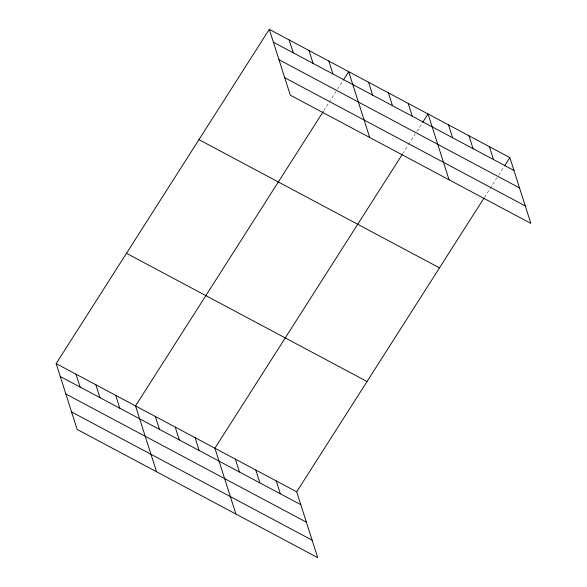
<?xml version="1.0" encoding="UTF-8"?>
<svg xmlns="http://www.w3.org/2000/svg" width="587" height="587" viewBox="0 0 587 587"><rect width="100%" height="100%" fill="white"/><g stroke="black" fill="none" stroke-linecap="round" stroke-linejoin="round"><path stroke-width="0.44" stroke-dasharray="2.94 2.2" d="M323.76 110.73L328.647 103.07M329.138 102.299L335.977 91.579M337.437 89.283L342.815 80.852M402.653 153.801L408.031 145.378M408.515 144.615L415.354 133.887M416.821 131.591L422.192 123.167M484.444 197.401L497.145 177.479M498.605 175.183L503.984 166.759"/><path stroke-width="0.88" d="M56.154 363.61L296.699 491.825L317.706 557.65L77.161 429.435L56.154 363.61L269.294 29.35L509.839 157.565L530.846 223.39L290.301 95.175L269.294 29.35M323.276 111.493L135.531 405.918L156.538 471.75M343.3 80.089L348.671 71.658L369.678 137.483M402.168 154.572L214.915 448.233L235.923 514.058M422.684 122.397L428.055 113.973L449.062 179.798M296.699 491.825L483.952 198.164M504.468 165.989L509.839 157.565M273.403 42.227L513.948 170.443M278.979 59.698L519.524 187.913M284.724 77.704L525.27 205.92M198.956 139.655L439.502 267.87M126.484 253.305L367.036 381.521M60.256 376.487L300.808 504.703M65.832 393.958L306.385 522.173M71.585 411.964L312.13 540.179M489.397 146.669L493.506 159.539M468.947 135.766L473.056 148.643M448.505 124.87L452.614 137.747M408.207 103.393L412.316 116.27M388.367 92.819L392.476 105.689M368.519 82.239L372.628 95.116M328.83 61.085L332.939 73.955M308.982 50.504L313.091 63.381M289.142 39.931L293.243 52.801M276.25 480.929L280.359 493.799M255.807 470.026L259.916 482.903M235.358 459.129L239.467 472.007M195.067 437.653L199.176 450.53M175.22 427.079L179.329 439.949M155.379 416.499L159.488 429.376M115.683 395.344L119.792 408.214M95.842 384.764L99.951 397.641M75.994 374.19L80.103 387.06"/></g></svg>
